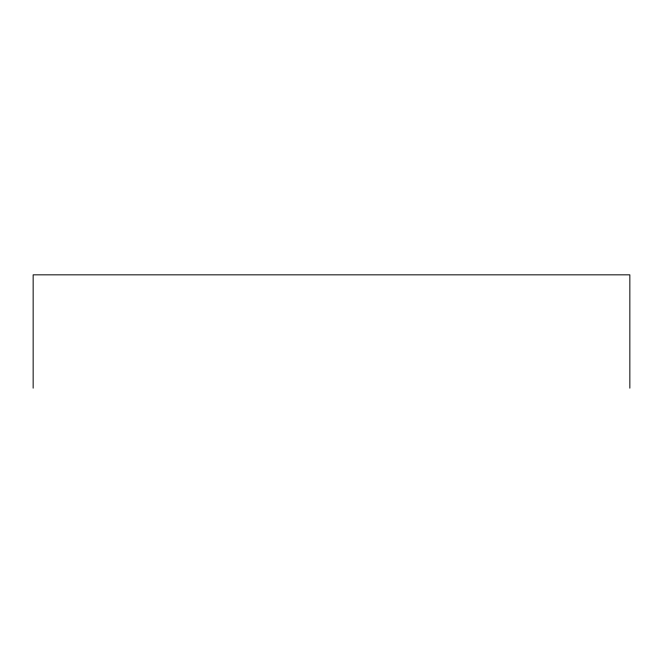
<?xml version="1.0" encoding="UTF-8"?>
<svg xmlns="http://www.w3.org/2000/svg" width="663" height="663" viewBox="0 0 663 663"><rect width="100%" height="100%" fill="white"/><g stroke="black" fill="none" stroke-linecap="round" stroke-linejoin="round"><path stroke-width="0.99" d="M629.85 388.162L629.85 274.838L33.15 274.838L33.15 388.162"/></g></svg>
